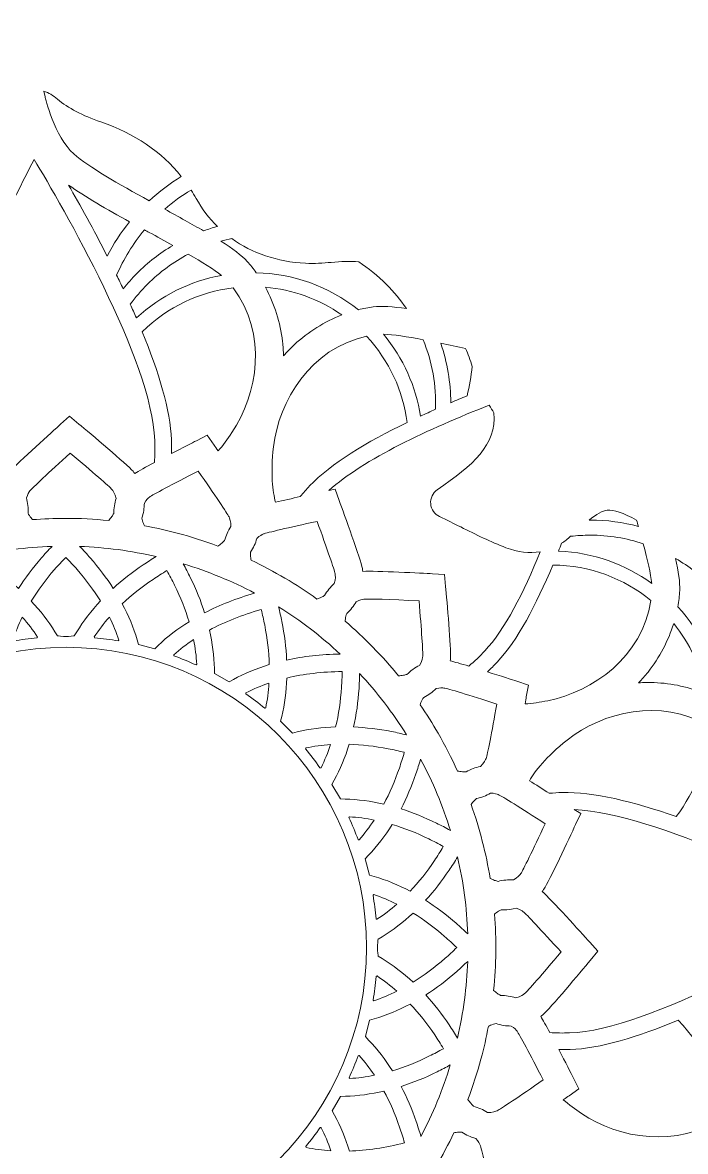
# Model space of a CAD drawing. Header units: millimetres. Extents: x -1844 to 2932, y -490 to 399.
# Drawn here: x -624.4 to -518.6, y -205.6 to -25.3 of the extents above; entities that cross this region are included whole.
import ezdxf

# ---------------------------------------------------------------- set-up
doc = ezdxf.new("R2010")
doc.units = ezdxf.units.MM
doc.header["$MEASUREMENT"] = 0
doc.layers.add('Layer 3', color=7, linetype='Continuous')

# ---------------------------------------------------------------- blocks, each defined once
blk = doc.blocks.new('block 2')
at = {"layer": 'Layer 3', "lineweight": 0}
for points, knots in [([(-427.53, 398.64), (-673.02, 398.64), (-872.03, 199.63), (-872.03, -45.86), (-872.03, -291.35), (-673.02, -490.36), (-427.53, -490.36), (-182.04, -490.36), (16.97, -291.35), (16.97, -45.86), (16.97, 199.63), (-182.04, 398.64), (-427.53, 398.64)], [0, 0, 0, 0, 1, 1, 1, 2, 2, 2, 3, 3, 3, 4, 4, 4, 4]), ([(-618.83, -37.54), (-617.12, -38.98), (-614.86, -40.18), (-611.92, -41.19), (-606.52, -43.04), (-602.21, -45.96), (-599.06, -49.89), (-600.87, -50.99), (-602.59, -52.29), (-604.19, -53.78), (-609.06, -51.11), (-613.77, -48.43), (-616.22, -46.28), (-619.32, -43.57), (-620.77, -37.25), (-620.79, -37.19), (-620.79, -37.19), (-620.99, -36.28), (-620.99, -36.28), (-620.25, -36.53), (-619.55, -36.93), (-618.83, -37.54)], [0, 0, 0, 0, 1, 1, 1, 2, 2, 2, 3, 3, 3, 4, 4, 4, 5, 5, 5, 6, 6, 6, 7, 7, 7, 7]), ([(-603.3, -92.05), (-603.26, -93.25), (-603.28, -94.43), (-603.35, -95.58), (-604.7, -96.3), (-605.88, -96.96), (-606.49, -97.34), (-606.58, -97.22), (-606.68, -97.1), (-606.77, -96.99), (-607.75, -95.87), (-613.64, -90.92), (-615.42, -89.44), (-615.42, -89.44), (-616.89, -88.2), (-616.89, -88.2), (-616.89, -88.2), (-618.32, -89.49), (-618.32, -89.49), (-619.48, -90.53), (-625.06, -95.55), (-626.47, -97.09), (-626.59, -96.99), (-626.71, -96.91), (-626.83, -96.82), (-628.06, -95.99), (-635.03, -92.74), (-637.14, -91.76), (-637.14, -91.76), (-638.88, -90.95), (-638.88, -90.95), (-638.88, -90.95), (-638.97, -91.09), (-638.97, -91.09), (-638.09, -77.87), (-626.24, -54.25), (-622.55, -47.18), (-618.21, -54.38), (-603.69, -79.4), (-603.3, -92.05)], [0, 0, 0, 0, 1, 1, 1, 2, 2, 2, 3, 3, 3, 4, 4, 4, 5, 5, 5, 6, 6, 6, 7, 7, 7, 8, 8, 8, 9, 9, 9, 10, 10, 10, 11, 11, 11, 12, 12, 12, 13, 13, 13, 13]), ([(-610.9, -62.63), (-613.06, -58.37), (-615.23, -54.44), (-617.05, -51.27), (-614.44, -53.13), (-610.94, -55.13), (-607.31, -57.13), (-608.71, -58.86), (-609.91, -60.71), (-610.9, -62.63)], [0, 0, 0, 0, 1, 1, 1, 2, 2, 2, 3, 3, 3, 3]), ([(-593.29, -57.89), (-594.03, -58.09), (-594.77, -58.32), (-595.49, -58.59), (-597.37, -57.5), (-599.48, -56.35), (-601.7, -55.13), (-600.38, -53.97), (-598.97, -52.95), (-597.5, -52.06), (-597.22, -52.5), (-596.95, -52.94), (-596.69, -53.4), (-595.75, -55.09), (-594.6, -56.59), (-593.29, -57.89)], [0, 0, 0, 0, 1, 1, 1, 2, 2, 2, 3, 3, 3, 4, 4, 4, 5, 5, 5, 5]), ([(-604.94, -58.43), (-604.69, -58.57), (-604.45, -58.7), (-604.2, -58.83), (-602.95, -59.51), (-601.67, -60.22), (-600.41, -60.91), (-602.47, -62.14), (-604.41, -63.63), (-606.17, -65.4), (-606.95, -66.18), (-607.67, -67), (-608.34, -67.84), (-608.69, -67.11), (-609.03, -66.39), (-609.38, -65.67), (-608.28, -63.1), (-606.8, -60.66), (-604.94, -58.43)], [0, 0, 0, 0, 1, 1, 1, 2, 2, 2, 3, 3, 3, 4, 4, 4, 5, 5, 5, 6, 6, 6, 6]), ([(-588.53, -63.49), (-589.41, -62.51), (-590.88, -61.42), (-592.74, -60.24), (-592.17, -60.08), (-591.59, -59.94), (-591, -59.82), (-587.76, -62.15), (-583.77, -63.52), (-579.23, -63.77), (-577.81, -63.85), (-576.44, -63.73), (-575.12, -63.62), (-573.55, -63.49), (-572.13, -63.37), (-570.74, -63.56), (-569.18, -64.57), (-567.7, -65.75), (-566.33, -67.11), (-565.11, -68.33), (-564.05, -69.64), (-563.11, -71.01), (-565.29, -70.69), (-567.12, -70.56), (-568.42, -70.73), (-569.21, -70.83), (-570, -70.98), (-570.79, -71.18), (-575.56, -67.39), (-581.3, -65.42), (-587.09, -65.28), (-587.54, -64.65), (-588.02, -64.05), (-588.53, -63.49)], [0, 0, 0, 0, 1, 1, 1, 2, 2, 2, 3, 3, 3, 4, 4, 4, 5, 5, 5, 6, 6, 6, 7, 7, 7, 8, 8, 8, 9, 9, 9, 10, 10, 10, 11, 11, 11, 11]), ([(-604.46, -67.11), (-602.49, -65.14), (-600.29, -63.54), (-597.94, -62.31), (-595.75, -63.57), (-593.83, -64.76), (-592.65, -65.71), (-597.58, -66.61), (-602.31, -68.87), (-606.23, -72.5), (-606.55, -71.78), (-606.87, -71.05), (-607.2, -70.32), (-606.38, -69.2), (-605.47, -68.12), (-604.46, -67.11)], [0, 0, 0, 0, 1, 1, 1, 2, 2, 2, 3, 3, 3, 4, 4, 4, 5, 5, 5, 5]), ([(-590.98, -90.82), (-591.68, -91.88), (-592.42, -92.86), (-593.17, -93.75), (-593.46, -93.34), (-593.69, -93.01), (-593.83, -92.81), (-593.83, -92.81), (-594.94, -91.24), (-594.94, -91.24), (-594.94, -91.24), (-596.66, -92.11), (-596.66, -92.11), (-597.26, -92.42), (-598.86, -93.23), (-600.63, -94.15), (-600.61, -93.43), (-600.61, -92.7), (-600.63, -91.97), (-600.78, -87.25), (-602.69, -81.07), (-605.3, -74.71), (-601.22, -70.69), (-596.1, -68.35), (-590.8, -67.7), (-585.23, -75.06), (-586.87, -84.69), (-590.98, -90.82)], [0, 0, 0, 0, 1, 1, 1, 2, 2, 2, 3, 3, 3, 4, 4, 4, 5, 5, 5, 6, 6, 6, 7, 7, 7, 8, 8, 8, 9, 9, 9, 9]), ([(-573.42, -72.02), (-576.18, -73.09), (-578.81, -74.72), (-581.02, -76.77), (-581.62, -77.33), (-582.2, -77.93), (-582.75, -78.56), (-582.76, -77.79), (-582.81, -77.03), (-582.9, -76.27), (-583.24, -73.23), (-584.2, -70.24), (-585.64, -67.6), (-581.33, -67.97), (-577.1, -69.44), (-573.42, -72.02)], [0, 0, 0, 0, 1, 1, 1, 2, 2, 2, 3, 3, 3, 4, 4, 4, 5, 5, 5, 5]), ([(-584.34, -93.08), (-583.48, -85.77), (-578.48, -77.41), (-569.5, -75.42), (-565.82, -79.35), (-563.66, -84.19), (-563, -89.19), (-569.42, -92.3), (-575.22, -95.78), (-578.57, -99.34), (-579.09, -99.9), (-579.58, -100.47), (-580.06, -101.04), (-581.34, -101.32), (-582.77, -101.64), (-584.03, -101.94), (-584.45, -100.28), (-584.85, -97.37), (-584.34, -93.08)], [0, 0, 0, 0, 1, 1, 1, 2, 2, 2, 3, 3, 3, 4, 4, 4, 5, 5, 5, 6, 6, 6, 6]), ([(-558.47, -87.09), (-559.28, -87.45), (-560.08, -87.81), (-560.87, -88.18), (-561.62, -83.49), (-563.59, -78.95), (-566.79, -75.1), (-565.26, -75.14), (-562.99, -75.49), (-560.45, -75.97), (-559.01, -79.52), (-558.35, -83.32), (-558.47, -87.09)], [0, 0, 0, 0, 1, 1, 1, 2, 2, 2, 3, 3, 3, 4, 4, 4, 4]), ([(-553.68, -77.36), (-553.27, -78.28), (-552.92, -79.24), (-552.63, -80.24), (-552.77, -81.83), (-553.05, -83.41), (-553.45, -84.96), (-554.31, -85.31), (-555.18, -85.67), (-556.04, -86.04), (-556.06, -82.82), (-556.59, -79.6), (-557.65, -76.52), (-556.33, -76.79), (-554.99, -77.08), (-553.68, -77.36)], [0, 0, 0, 0, 1, 1, 1, 2, 2, 2, 3, 3, 3, 4, 4, 4, 5, 5, 5, 5]), ([(-550.59, -125.66), (-551.41, -126.54), (-552.27, -127.35), (-553.14, -128.12), (-554.41, -127.74), (-555.51, -127.43), (-556.13, -127.29), (-556.11, -127.14), (-556.09, -126.99), (-556.08, -126.84), (-555.98, -125.36), (-556.65, -117.7), (-556.86, -115.38), (-556.86, -115.38), (-557.03, -113.46), (-557.03, -113.46), (-557.03, -113.46), (-558.95, -113.36), (-558.95, -113.36), (-560.5, -113.28), (-567.99, -112.88), (-570.08, -112.98), (-570.1, -112.82), (-570.12, -112.67), (-570.15, -112.53), (-570.43, -111.08), (-573.06, -103.84), (-573.86, -101.66), (-573.86, -101.66), (-574.52, -99.85), (-574.52, -99.85), (-574.52, -99.85), (-575.49, -100.06), (-575.49, -100.06), (-570, -95.07), (-559.44, -90.18), (-549.9, -86.44), (-549.64, -86.85), (-549.39, -87.25), (-549.16, -87.64), (-548.72, -92.9), (-552.47, -95.94), (-558.19, -99.93), (-558.92, -100.44), (-559.32, -101.3), (-559.25, -102.19), (-559.17, -103.08), (-558.63, -103.86), (-557.83, -104.24), (-556.66, -104.8), (-555.54, -105.35), (-554.46, -105.89), (-552, -107.11), (-549.68, -108.27), (-547.23, -109.21), (-545.33, -109.94), (-543.49, -110.14), (-541.76, -109.84), (-544.4, -116.36), (-547.41, -122.27), (-550.59, -125.66)], [0, 0, 0, 0, 1, 1, 1, 2, 2, 2, 3, 3, 3, 4, 4, 4, 5, 5, 5, 6, 6, 6, 7, 7, 7, 8, 8, 8, 9, 9, 9, 10, 10, 10, 11, 11, 11, 12, 12, 12, 13, 13, 13, 14, 14, 14, 15, 15, 15, 16, 16, 16, 17, 17, 17, 18, 18, 18, 19, 19, 19, 20, 20, 20, 20]), ([(-623.77, -101.25), (-623.61, -100.65), (-623.34, -100.27), (-623.22, -100.12), (-622.84, -99.65), (-620.23, -97.2), (-616.79, -94.09), (-613.28, -97.05), (-610.52, -99.45), (-610.13, -99.9), (-610.01, -100.04), (-609.62, -100.54), (-609.46, -101.33), (-609.71, -102.11), (-609.85, -102.92), (-609.85, -103.74), (-609.94, -103.91), (-610.04, -104.07), (-610.15, -104.23), (-610.31, -104.46), (-610.48, -104.67), (-610.65, -104.86), (-612.95, -104.63), (-615.27, -104.51), (-617.57, -104.51), (-619.34, -104.51), (-621.09, -104.58), (-622.84, -104.72), (-622.91, -104.63), (-622.98, -104.54), (-623.05, -104.45), (-623.05, -104.45), (-623.05, -104.45), (-623.05, -104.45), (-623.24, -104.2), (-623.4, -103.94), (-623.53, -103.67), (-623.48, -102.85), (-623.57, -102.04), (-623.77, -101.25)], [0, 0, 0, 0, 1, 1, 1, 2, 2, 2, 3, 3, 3, 4, 4, 4, 5, 5, 5, 6, 6, 6, 7, 7, 7, 8, 8, 8, 9, 9, 9, 10, 10, 10, 11, 11, 11, 12, 12, 12, 13, 13, 13, 13]), ([(-591.15, -105.84), (-591.61, -106.53), (-591.94, -107.28), (-592.16, -108.07), (-592.29, -108.21), (-592.43, -108.34), (-592.58, -108.47), (-592.8, -108.65), (-593.01, -108.81), (-593.23, -108.95), (-595.36, -108.15), (-597.53, -107.45), (-599.7, -106.87), (-601.39, -106.42), (-603.15, -106.02), (-604.94, -105.69), (-604.99, -105.57), (-605.04, -105.46), (-605.09, -105.34), (-605.21, -105.04), (-605.3, -104.76), (-605.35, -104.46), (-605.1, -103.68), (-604.97, -102.88), (-604.96, -102.06), (-604.65, -101.52), (-604.29, -101.22), (-604.13, -101.11), (-603.65, -100.76), (-600.49, -99.07), (-596.36, -96.95), (-593.74, -100.72), (-591.7, -103.75), (-591.44, -104.29), (-591.35, -104.46), (-591.11, -105.04), (-591.15, -105.84)], [0, 0, 0, 0, 1, 1, 1, 2, 2, 2, 3, 3, 3, 4, 4, 4, 5, 5, 5, 6, 6, 6, 7, 7, 7, 8, 8, 8, 9, 9, 9, 10, 10, 10, 11, 11, 11, 12, 12, 12, 12]), ([(-533.95, -104.78), (-532.76, -103.83), (-531.83, -103.29), (-531.05, -103.2), (-530.01, -103.08), (-528.58, -103.63), (-526.37, -104.8), (-526.28, -105.13), (-526.18, -105.47), (-526.08, -105.8), (-528.54, -105.14), (-531.12, -104.78), (-533.78, -104.78), (-533.84, -104.78), (-533.9, -104.78), (-533.95, -104.78)], [0, 0, 0, 0, 1, 1, 1, 2, 2, 2, 3, 3, 3, 4, 4, 4, 5, 5, 5, 5]), ([(-587.92, -111.2), (-587.94, -111.08), (-587.96, -110.96), (-587.98, -110.84), (-588.01, -110.53), (-588.02, -110.23), (-588, -109.93), (-587.55, -109.25), (-587.22, -108.5), (-587, -107.72), (-586.56, -107.28), (-586.13, -107.08), (-585.96, -107.01), (-585.39, -106.79), (-581.91, -105.98), (-577.37, -105), (-575.81, -109.32), (-574.62, -112.79), (-574.51, -113.37), (-574.48, -113.55), (-574.39, -114.18), (-574.64, -114.94), (-575.26, -115.49), (-575.78, -116.13), (-576.19, -116.84), (-576.35, -116.94), (-576.52, -117.03), (-576.7, -117.11), (-576.94, -117.22), (-577.18, -117.32), (-577.41, -117.4), (-580.71, -115.03), (-584.24, -112.95), (-587.92, -111.2)], [0, 0, 0, 0, 1, 1, 1, 2, 2, 2, 3, 3, 3, 4, 4, 4, 5, 5, 5, 6, 6, 6, 7, 7, 7, 8, 8, 8, 9, 9, 9, 10, 10, 10, 11, 11, 11, 11]), ([(-523.96, -114.9), (-528.18, -111.85), (-533.3, -109.97), (-538.84, -109.75), (-538.68, -109.34), (-538.52, -108.91), (-538.35, -108.49), (-537.86, -108.17), (-537.38, -107.8), (-536.91, -107.38), (-535.88, -107.26), (-534.84, -107.2), (-533.78, -107.2), (-530.82, -107.2), (-527.98, -107.69), (-525.31, -108.57), (-524.63, -111.12), (-524.1, -113.4), (-523.96, -114.9)], [0, 0, 0, 0, 1, 1, 1, 2, 2, 2, 3, 3, 3, 4, 4, 4, 5, 5, 5, 6, 6, 6, 6]), ([(-629.95, -111.89), (-630.59, -111.46), (-631.26, -111.04), (-631.95, -110.62), (-627.93, -109.68), (-623.82, -109.13), (-619.69, -108.99), (-620.29, -109.61), (-620.86, -110.22), (-621.39, -110.84), (-622.77, -112.43), (-623.99, -114.06), (-625.05, -115.71), (-626.52, -114.36), (-628.16, -113.09), (-629.95, -111.89)], [0, 0, 0, 0, 1, 1, 1, 2, 2, 2, 3, 3, 3, 4, 4, 4, 5, 5, 5, 5]), ([(-609.93, -115.7), (-610.99, -114.05), (-612.21, -112.42), (-613.6, -110.83), (-614.13, -110.22), (-614.7, -109.61), (-615.29, -109), (-611.19, -109.14), (-607.09, -109.69), (-603.06, -110.62), (-603.78, -111.05), (-604.48, -111.49), (-605.14, -111.94), (-606.89, -113.12), (-608.49, -114.38), (-609.93, -115.7)], [0, 0, 0, 0, 1, 1, 1, 2, 2, 2, 3, 3, 3, 4, 4, 4, 5, 5, 5, 5]), ([(-623.01, -117.72), (-621.96, -116.01), (-620.71, -114.32), (-619.28, -112.67), (-618.72, -112.03), (-618.12, -111.38), (-617.49, -110.74), (-616.86, -111.38), (-616.27, -112.03), (-615.71, -112.67), (-614.27, -114.32), (-613.03, -116), (-611.97, -117.71), (-613.43, -119.27), (-614.69, -120.92), (-615.74, -122.64), (-615.74, -122.64), (-616.14, -123.29), (-616.14, -123.29), (-616.14, -123.29), (-617, -123.39), (-617.45, -123.39), (-617.93, -123.39), (-618.83, -123.29), (-618.83, -123.29), (-618.83, -123.29), (-619.23, -122.64), (-619.23, -122.64), (-620.29, -120.92), (-621.55, -119.28), (-623.01, -117.72)], [0, 0, 0, 0, 1, 1, 1, 2, 2, 2, 3, 3, 3, 4, 4, 4, 5, 5, 5, 6, 6, 6, 7, 7, 7, 8, 8, 8, 9, 9, 9, 10, 10, 10, 10]), ([(-597.62, -113.95), (-597.97, -113.23), (-598.35, -112.5), (-598.76, -111.77), (-594.77, -112.98), (-590.96, -114.55), (-587.35, -116.46), (-590.25, -117.3), (-592.92, -118.35), (-595.33, -119.6), (-595.93, -117.73), (-596.69, -115.85), (-597.62, -113.95)], [0, 0, 0, 0, 1, 1, 1, 2, 2, 2, 3, 3, 3, 4, 4, 4, 4]), ([(-506.82, -134.17), (-506.82, -135.76), (-506.96, -137.32), (-507.22, -138.83), (-508.39, -137.31), (-509.46, -136.11), (-510.4, -135.38), (-511.17, -134.79), (-511.99, -134.25), (-512.86, -133.76), (-513.55, -127.96), (-516.06, -122.72), (-519.8, -118.63), (-519.64, -117.76), (-519.54, -116.9), (-519.5, -116.04), (-519.43, -114.75), (-519.69, -113), (-520.15, -110.91), (-519.09, -111.54), (-518.08, -112.23), (-517.12, -112.99), (-516.81, -113.75), (-516.15, -114.31), (-515.37, -114.49), (-510.11, -119.42), (-506.82, -126.42), (-506.82, -134.17)], [0, 0, 0, 0, 1, 1, 1, 2, 2, 2, 3, 3, 3, 4, 4, 4, 5, 5, 5, 6, 6, 6, 7, 7, 7, 8, 8, 8, 9, 9, 9, 9]), ([(-603.57, -114.26), (-602.87, -113.78), (-602.13, -113.31), (-601.35, -112.85), (-600.91, -113.64), (-600.5, -114.42), (-600.13, -115.18), (-599.17, -117.15), (-598.4, -119.1), (-597.82, -121.02), (-599.63, -122.15), (-601.28, -123.41), (-602.74, -124.8), (-602.74, -124.8), (-603.29, -125.33), (-603.29, -125.33), (-603.29, -125.33), (-605.89, -124.64), (-605.89, -124.64), (-605.89, -124.64), (-606.11, -123.9), (-606.11, -123.9), (-606.68, -121.97), (-607.48, -120.05), (-608.48, -118.17), (-607.03, -116.79), (-605.39, -115.48), (-603.57, -114.26)], [0, 0, 0, 0, 1, 1, 1, 2, 2, 2, 3, 3, 3, 4, 4, 4, 5, 5, 5, 6, 6, 6, 7, 7, 7, 8, 8, 8, 9, 9, 9, 9]), ([(-539.75, -111.98), (-533.82, -112.02), (-528.38, -114.13), (-524.11, -117.62), (-525.46, -126.65), (-533.36, -132.22), (-540.55, -133.64), (-541.8, -133.89), (-543.01, -134.06), (-544.18, -134.16), (-544.09, -133.67), (-544.02, -133.28), (-543.98, -133.04), (-543.98, -133.04), (-543.65, -131.14), (-543.65, -131.14), (-543.65, -131.14), (-545.48, -130.54), (-545.48, -130.54), (-546.17, -130.32), (-548.11, -129.69), (-550.18, -129.03), (-549.66, -128.53), (-549.15, -128.02), (-548.65, -127.49), (-545.41, -124.05), (-542.39, -118.32), (-539.75, -111.98)], [0, 0, 0, 0, 1, 1, 1, 2, 2, 2, 3, 3, 3, 4, 4, 4, 5, 5, 5, 6, 6, 6, 7, 7, 7, 8, 8, 8, 9, 9, 9, 9]), ([(-573.7, -126.19), (-576.73, -126.25), (-579.58, -126.57), (-582.24, -127.15), (-582.33, -125.16), (-582.59, -123.1), (-583.01, -120.98), (-583.16, -120.22), (-583.33, -119.44), (-583.53, -118.65), (-580.01, -120.84), (-576.72, -123.36), (-573.7, -126.19)], [0, 0, 0, 0, 1, 1, 1, 2, 2, 2, 3, 3, 3, 4, 4, 4, 4]), ([(-572.91, -120.93), (-572.9, -120.82), (-572.88, -120.71), (-572.87, -120.6), (-572.82, -120.28), (-572.75, -119.99), (-572.65, -119.71), (-572.05, -119.16), (-571.53, -118.53), (-571.12, -117.83), (-570.58, -117.52), (-570.11, -117.44), (-569.92, -117.42), (-569.33, -117.35), (-565.68, -117.47), (-561.11, -117.7), (-560.72, -122.34), (-560.47, -125.92), (-560.52, -126.52), (-560.53, -126.71), (-560.61, -127.33), (-561.05, -128), (-561.78, -128.38), (-562.45, -128.86), (-563.03, -129.43), (-563.22, -129.49), (-563.4, -129.53), (-563.59, -129.57), (-563.87, -129.62), (-564.14, -129.65), (-564.39, -129.66), (-566.97, -126.5), (-569.83, -123.57), (-572.91, -120.93)], [0, 0, 0, 0, 1, 1, 1, 2, 2, 2, 3, 3, 3, 4, 4, 4, 5, 5, 5, 6, 6, 6, 7, 7, 7, 8, 8, 8, 9, 9, 9, 10, 10, 10, 11, 11, 11, 11]), ([(-624.44, -120.3), (-623.54, -121.32), (-622.73, -122.38), (-622.02, -123.47), (-622.04, -123.51), (-622.06, -123.56), (-622.08, -123.61), (-623.35, -123.72), (-624.62, -123.89), (-625.87, -124.1), (-625.9, -124.07), (-625.93, -124.03), (-625.96, -123.99), (-625.55, -122.75), (-625.04, -121.52), (-624.44, -120.3)], [0, 0, 0, 0, 1, 1, 1, 2, 2, 2, 3, 3, 3, 4, 4, 4, 5, 5, 5, 5]), ([(-610.54, -120.29), (-609.93, -121.51), (-609.42, -122.74), (-609.01, -123.98), (-609.05, -124.02), (-609.08, -124.06), (-609.11, -124.09), (-610.35, -123.88), (-611.62, -123.72), (-612.89, -123.6), (-612.92, -123.55), (-612.93, -123.51), (-612.95, -123.46), (-612.24, -122.37), (-611.44, -121.32), (-610.54, -120.29)], [0, 0, 0, 0, 1, 1, 1, 2, 2, 2, 3, 3, 3, 4, 4, 4, 5, 5, 5, 5]), ([(-590.74, -130.26), (-590.74, -130.26), (-591.41, -130.63), (-591.41, -130.63), (-591.41, -130.63), (-593.74, -129.28), (-593.74, -129.28), (-593.74, -129.28), (-593.76, -128.51), (-593.76, -128.51), (-593.82, -126.5), (-594.09, -124.45), (-594.57, -122.36), (-592.12, -121.04), (-589.36, -119.94), (-586.31, -119.07), (-586.09, -119.91), (-585.91, -120.73), (-585.75, -121.53), (-585.32, -123.72), (-585.07, -125.84), (-585.01, -127.88), (-587.05, -128.5), (-588.97, -129.29), (-590.74, -130.26)], [0, 0, 0, 0, 1, 1, 1, 2, 2, 2, 3, 3, 3, 4, 4, 4, 5, 5, 5, 6, 6, 6, 7, 7, 7, 8, 8, 8, 8]), ([(-520.46, -121.31), (-517.87, -124.51), (-516.07, -128.35), (-515.31, -132.56), (-517.9, -131.49), (-520.74, -130.86), (-523.58, -130.75), (-524.4, -130.72), (-525.23, -130.73), (-526.06, -130.79), (-525.53, -130.24), (-525.02, -129.66), (-524.55, -129.07), (-522.72, -126.75), (-521.32, -124.07), (-520.46, -121.31)], [0, 0, 0, 0, 1, 1, 1, 2, 2, 2, 3, 3, 3, 4, 4, 4, 5, 5, 5, 5]), ([(-597.1, -123.88), (-596.83, -125.22), (-596.66, -126.54), (-596.59, -127.84), (-596.63, -127.87), (-596.67, -127.9), (-596.71, -127.93), (-597.86, -127.4), (-599.04, -126.91), (-600.24, -126.46), (-600.25, -126.42), (-600.25, -126.37), (-600.26, -126.32), (-599.29, -125.45), (-598.24, -124.64), (-597.1, -123.88)], [0, 0, 0, 0, 1, 1, 1, 2, 2, 2, 3, 3, 3, 4, 4, 4, 5, 5, 5, 5]), ([(-665.41, -173.09), (-665.41, -146.59), (-643.94, -125.11), (-617.45, -125.11), (-590.97, -125.11), (-569.5, -146.59), (-569.5, -173.09), (-569.5, -199.58), (-590.97, -221.06), (-617.45, -221.06), (-643.94, -221.06), (-665.41, -199.58), (-665.41, -173.09)], [0, 0, 0, 0, 1, 1, 1, 2, 2, 2, 3, 3, 3, 4, 4, 4, 4]), ([(-580.56, -138.64), (-580.56, -138.64), (-581.3, -138.82), (-581.3, -138.82), (-581.3, -138.82), (-583.21, -136.92), (-583.21, -136.92), (-583.21, -136.92), (-583.03, -136.17), (-583.03, -136.17), (-582.56, -134.21), (-582.29, -132.16), (-582.22, -130.02), (-579.5, -129.37), (-576.56, -129.02), (-573.38, -128.98), (-573.39, -129.84), (-573.43, -130.68), (-573.48, -131.49), (-573.63, -133.72), (-573.95, -135.83), (-574.42, -137.82), (-576.55, -137.89), (-578.6, -138.16), (-580.56, -138.64)], [0, 0, 0, 0, 1, 1, 1, 2, 2, 2, 3, 3, 3, 4, 4, 4, 5, 5, 5, 6, 6, 6, 7, 7, 7, 8, 8, 8, 8]), ([(-570.69, -131.68), (-570.64, -130.91), (-570.61, -130.11), (-570.59, -129.3), (-567.81, -132.29), (-565.3, -135.57), (-563.09, -139.11), (-563.9, -138.91), (-564.7, -138.73), (-565.48, -138.57), (-567.56, -138.17), (-569.58, -137.93), (-571.55, -137.84), (-571.12, -135.88), (-570.83, -133.83), (-570.69, -131.68)], [0, 0, 0, 0, 1, 1, 1, 2, 2, 2, 3, 3, 3, 4, 4, 4, 5, 5, 5, 5]), ([(-585.06, -130.83), (-585.14, -132.19), (-585.32, -133.51), (-585.58, -134.79), (-585.64, -134.8), (-585.69, -134.83), (-585.74, -134.85), (-586.72, -134.04), (-587.72, -133.27), (-588.76, -132.53), (-588.75, -132.48), (-588.74, -132.42), (-588.74, -132.37), (-587.58, -131.78), (-586.35, -131.27), (-585.06, -130.83)], [0, 0, 0, 0, 1, 1, 1, 2, 2, 2, 3, 3, 3, 4, 4, 4, 5, 5, 5, 5]), ([(-553.58, -145.01), (-553.78, -145.02), (-553.97, -145.01), (-554.16, -144.99), (-554.44, -144.97), (-554.71, -144.93), (-554.96, -144.88), (-555.9, -142.81), (-556.95, -140.77), (-558.07, -138.83), (-558.94, -137.31), (-559.91, -135.78), (-560.94, -134.28), (-560.89, -134.16), (-560.85, -134.05), (-560.8, -133.93), (-560.67, -133.64), (-560.53, -133.37), (-560.36, -133.13), (-559.63, -132.75), (-558.97, -132.28), (-558.39, -131.71), (-557.79, -131.54), (-557.32, -131.59), (-557.13, -131.62), (-556.53, -131.71), (-553.11, -132.75), (-548.69, -134.17), (-549.5, -138.7), (-550.2, -142.29), (-550.4, -142.85), (-550.46, -143.02), (-550.7, -143.61), (-551.3, -144.14), (-552.1, -144.31), (-552.87, -144.6), (-553.58, -145.01)], [0, 0, 0, 0, 1, 1, 1, 2, 2, 2, 3, 3, 3, 4, 4, 4, 5, 5, 5, 6, 6, 6, 7, 7, 7, 8, 8, 8, 9, 9, 9, 10, 10, 10, 11, 11, 11, 12, 12, 12, 12]), ([(-520.06, -152.14), (-526.81, -149.8), (-533.37, -148.16), (-538.25, -148.31), (-538.95, -148.33), (-539.64, -148.37), (-540.32, -148.43), (-541.36, -147.77), (-542.48, -147.05), (-543.5, -146.42), (-542.62, -144.95), (-540.85, -142.61), (-537.46, -139.93), (-531.78, -135.46), (-522.6, -133.09), (-514.93, -137.66), (-515.08, -143.1), (-516.97, -148.1), (-520.06, -152.14)], [0, 0, 0, 0, 1, 1, 1, 2, 2, 2, 3, 3, 3, 4, 4, 4, 5, 5, 5, 6, 6, 6, 6]), ([(-574.64, -146.34), (-573.68, -144.57), (-572.89, -142.65), (-572.27, -140.61), (-570.26, -140.67), (-568.17, -140.9), (-566.02, -141.32), (-565.19, -141.48), (-564.33, -141.67), (-563.47, -141.89), (-563.71, -142.76), (-563.97, -143.6), (-564.25, -144.41), (-564.96, -146.48), (-565.79, -148.4), (-566.74, -150.17), (-568.82, -149.68), (-570.88, -149.42), (-572.89, -149.36), (-572.89, -149.36), (-573.66, -149.34), (-573.66, -149.34), (-573.66, -149.34), (-575.01, -147.02), (-575.01, -147.02), (-575.01, -147.02), (-574.64, -146.34), (-574.64, -146.34)], [0, 0, 0, 0, 1, 1, 1, 2, 2, 2, 3, 3, 3, 4, 4, 4, 5, 5, 5, 6, 6, 6, 7, 7, 7, 8, 8, 8, 9, 9, 9, 9]), ([(-575.23, -140.66), (-575.66, -141.95), (-576.16, -143.18), (-576.75, -144.34), (-576.8, -144.35), (-576.86, -144.36), (-576.92, -144.36), (-577.65, -143.33), (-578.42, -142.33), (-579.23, -141.35), (-579.21, -141.3), (-579.19, -141.24), (-579.17, -141.19), (-577.9, -140.92), (-576.59, -140.75), (-575.23, -140.66)], [0, 0, 0, 0, 1, 1, 1, 2, 2, 2, 3, 3, 3, 4, 4, 4, 5, 5, 5, 5]), ([(-561.6, -145.32), (-561.34, -144.56), (-561.1, -143.77), (-560.86, -142.96), (-558.9, -146.64), (-557.31, -150.45), (-556.11, -154.36), (-556.85, -153.95), (-557.59, -153.56), (-558.32, -153.21), (-560.22, -152.28), (-562.11, -151.52), (-563.98, -150.92), (-563.08, -149.18), (-562.29, -147.31), (-561.6, -145.32)], [0, 0, 0, 0, 1, 1, 1, 2, 2, 2, 3, 3, 3, 4, 4, 4, 5, 5, 5, 5]), ([(-544.85, -161.24), (-544.85, -161.24), (-544.85, -161.24), (-544.85, -161.24), (-544.95, -161.39), (-545.34, -161.9), (-546.05, -162.26), (-546.87, -162.21), (-547.69, -162.3), (-548.49, -162.5), (-548.67, -162.46), (-548.86, -162.4), (-549.04, -162.34), (-549.29, -162.25), (-549.53, -162.14), (-549.75, -162.04), (-550.4, -158.03), (-551.43, -154.06), (-552.8, -150.22), (-552.73, -150.12), (-552.66, -150.03), (-552.58, -149.93), (-552.39, -149.68), (-552.18, -149.46), (-551.95, -149.27), (-551.15, -149.1), (-550.39, -148.81), (-549.68, -148.41), (-549.06, -148.41), (-548.62, -148.57), (-548.45, -148.65), (-547.9, -148.89), (-544.8, -150.82), (-540.96, -153.3), (-542.91, -157.46), (-544.52, -160.75), (-544.85, -161.24)], [0, 0, 0, 0, 1, 1, 1, 2, 2, 2, 3, 3, 3, 4, 4, 4, 5, 5, 5, 6, 6, 6, 7, 7, 7, 8, 8, 8, 9, 9, 9, 10, 10, 10, 11, 11, 11, 12, 12, 12, 12]), ([(-537.07, -186.71), (-538.14, -186.74), (-539.19, -186.73), (-540.23, -186.67), (-540.83, -185.56), (-541.36, -184.6), (-541.69, -184.08), (-541.57, -183.99), (-541.45, -183.89), (-541.34, -183.8), (-540.22, -182.83), (-535.27, -176.93), (-533.79, -175.15), (-533.79, -175.15), (-532.55, -173.67), (-532.55, -173.67), (-532.55, -173.67), (-533.84, -172.24), (-533.84, -172.24), (-535.3, -170.62), (-539.96, -165.45), (-541.44, -164.1), (-541.34, -163.98), (-541.25, -163.85), (-541.17, -163.73), (-540.34, -162.5), (-537.09, -155.53), (-536.11, -153.42), (-536.11, -153.42), (-535.3, -151.68), (-535.3, -151.68), (-535.3, -151.68), (-536.34, -151), (-536.34, -151), (-523.17, -151.76), (-499.33, -163.73), (-492.22, -167.44), (-499.42, -171.78), (-524.43, -186.32), (-537.07, -186.71)], [0, 0, 0, 0, 1, 1, 1, 2, 2, 2, 3, 3, 3, 4, 4, 4, 5, 5, 5, 6, 6, 6, 7, 7, 7, 8, 8, 8, 9, 9, 9, 10, 10, 10, 11, 11, 11, 12, 12, 12, 13, 13, 13, 13]), ([(-572.21, -152.19), (-570.91, -152.26), (-569.59, -152.43), (-568.26, -152.7), (-569.01, -153.84), (-569.82, -154.89), (-570.69, -155.86), (-570.74, -155.86), (-570.79, -155.85), (-570.83, -155.84), (-571.28, -154.64), (-571.77, -153.47), (-572.3, -152.31), (-572.28, -152.27), (-572.24, -152.23), (-572.21, -152.19)], [0, 0, 0, 0, 1, 1, 1, 2, 2, 2, 3, 3, 3, 4, 4, 4, 5, 5, 5, 5]), ([(-569.17, -158.34), (-567.78, -156.88), (-566.52, -155.23), (-565.39, -153.42), (-563.47, -153.99), (-561.51, -154.76), (-559.54, -155.72), (-558.78, -156.09), (-558.01, -156.5), (-557.23, -156.94), (-557.69, -157.71), (-558.16, -158.46), (-558.63, -159.16), (-559.85, -160.98), (-561.16, -162.62), (-562.53, -164.08), (-564.42, -163.07), (-566.33, -162.28), (-568.26, -161.71), (-568.26, -161.71), (-569, -161.49), (-569, -161.49), (-569, -161.49), (-569.7, -158.9), (-569.7, -158.9), (-569.7, -158.9), (-569.17, -158.34), (-569.17, -158.34)], [0, 0, 0, 0, 1, 1, 1, 2, 2, 2, 3, 3, 3, 4, 4, 4, 5, 5, 5, 6, 6, 6, 7, 7, 7, 8, 8, 8, 9, 9, 9, 9]), ([(-555.19, -169.19), (-556.78, -167.8), (-558.41, -166.58), (-560.06, -165.53), (-558.74, -164.08), (-557.49, -162.48), (-556.31, -160.72), (-555.85, -160.05), (-555.4, -159.33), (-554.96, -158.6), (-554.02, -162.63), (-553.47, -166.75), (-553.33, -170.89), (-553.95, -170.3), (-554.57, -169.72), (-555.19, -169.19)], [0, 0, 0, 0, 1, 1, 1, 2, 2, 2, 3, 3, 3, 4, 4, 4, 5, 5, 5, 5]), ([(-568.45, -164.71), (-568.42, -164.68), (-568.38, -164.65), (-568.34, -164.62), (-567.1, -165.02), (-565.87, -165.53), (-564.65, -166.13), (-565.67, -167.04), (-566.73, -167.85), (-567.82, -168.56), (-567.86, -168.54), (-567.91, -168.52), (-567.95, -168.5), (-568.07, -167.22), (-568.24, -165.96), (-568.45, -164.71)], [0, 0, 0, 0, 1, 1, 1, 2, 2, 2, 3, 3, 3, 4, 4, 4, 5, 5, 5, 5]), ([(-566.99, -174.84), (-566.99, -174.84), (-567.64, -174.44), (-567.64, -174.44), (-567.64, -174.44), (-567.74, -173.58), (-567.74, -173.12), (-567.74, -172.64), (-567.65, -171.75), (-567.65, -171.75), (-567.65, -171.75), (-566.99, -171.35), (-566.99, -171.35), (-565.27, -170.29), (-563.63, -169.03), (-562.07, -167.57), (-560.36, -168.62), (-558.68, -169.86), (-557.02, -171.3), (-556.38, -171.86), (-555.74, -172.45), (-555.09, -173.08), (-555.71, -173.68), (-556.32, -174.26), (-556.93, -174.79), (-558.61, -176.26), (-560.33, -177.54), (-562.06, -178.61), (-563.63, -177.15), (-565.27, -175.89), (-566.99, -174.84)], [0, 0, 0, 0, 1, 1, 1, 2, 2, 2, 3, 3, 3, 4, 4, 4, 5, 5, 5, 6, 6, 6, 7, 7, 7, 8, 8, 8, 9, 9, 9, 10, 10, 10, 10]), ([(-549.06, -167.72), (-548.98, -167.65), (-548.89, -167.58), (-548.79, -167.51), (-548.54, -167.32), (-548.29, -167.17), (-548.02, -167.04), (-547.87, -167.05), (-547.73, -167.05), (-547.61, -167.05), (-547.61, -167.05), (-547.6, -167.05), (-547.6, -167.05), (-546.93, -167.05), (-546.26, -166.96), (-545.6, -166.79), (-545, -166.95), (-544.61, -167.23), (-544.47, -167.35), (-544, -167.73), (-541.55, -170.34), (-538.44, -173.78), (-541.44, -177.34), (-543.79, -180.05), (-544.25, -180.44), (-544.25, -180.44), (-544.25, -180.44), (-544.25, -180.44), (-544.39, -180.56), (-544.89, -180.95), (-545.67, -181.11), (-546.46, -180.86), (-547.27, -180.72), (-548.09, -180.72), (-548.26, -180.63), (-548.42, -180.53), (-548.58, -180.42), (-548.81, -180.25), (-549.02, -180.09), (-549.21, -179.92), (-548.79, -175.86), (-548.75, -171.76), (-549.06, -167.72)], [0, 0, 0, 0, 1, 1, 1, 2, 2, 2, 3, 3, 3, 4, 4, 4, 5, 5, 5, 6, 6, 6, 7, 7, 7, 8, 8, 8, 9, 9, 9, 10, 10, 10, 11, 11, 11, 12, 12, 12, 13, 13, 13, 14, 14, 14, 14]), ([(-555.09, -176.9), (-554.51, -176.39), (-553.93, -175.85), (-553.34, -175.28), (-553.49, -179.37), (-554.03, -183.47), (-554.97, -187.53), (-555.4, -186.81), (-555.85, -186.11), (-556.29, -185.44), (-557.47, -183.69), (-558.73, -182.09), (-560.05, -180.65), (-558.37, -179.57), (-556.71, -178.32), (-555.09, -176.9)], [0, 0, 0, 0, 1, 1, 1, 2, 2, 2, 3, 3, 3, 4, 4, 4, 5, 5, 5, 5]), ([(-567.95, -177.68), (-567.9, -177.66), (-567.86, -177.64), (-567.81, -177.62), (-566.72, -178.34), (-565.67, -179.14), (-564.64, -180.04), (-565.86, -180.65), (-567.09, -181.16), (-568.33, -181.57), (-568.37, -181.54), (-568.41, -181.51), (-568.44, -181.48), (-568.23, -180.23), (-568.07, -178.96), (-567.95, -177.68)], [0, 0, 0, 0, 1, 1, 1, 2, 2, 2, 3, 3, 3, 4, 4, 4, 5, 5, 5, 5]), ([(-568.99, -184.69), (-568.99, -184.69), (-568.25, -184.47), (-568.25, -184.47), (-566.32, -183.9), (-564.41, -183.1), (-562.52, -182.1), (-561.14, -183.56), (-559.84, -185.19), (-558.61, -187.01), (-558.14, -187.71), (-557.67, -188.46), (-557.21, -189.23), (-557.96, -189.65), (-558.7, -190.05), (-559.43, -190.4), (-561.43, -191.39), (-563.42, -192.18), (-565.37, -192.76), (-566.5, -190.95), (-567.76, -189.31), (-569.15, -187.85), (-569.15, -187.85), (-569.68, -187.29), (-569.68, -187.29), (-569.68, -187.29), (-568.99, -184.69), (-568.99, -184.69)], [0, 0, 0, 0, 1, 1, 1, 2, 2, 2, 3, 3, 3, 4, 4, 4, 5, 5, 5, 6, 6, 6, 7, 7, 7, 8, 8, 8, 9, 9, 9, 9]), ([(-550.19, -199.42), (-550.88, -198.97), (-551.62, -198.63), (-552.42, -198.42), (-552.56, -198.28), (-552.69, -198.15), (-552.81, -198), (-553, -197.78), (-553.16, -197.56), (-553.3, -197.35), (-552.5, -195.22), (-551.8, -193.04), (-551.22, -190.88), (-550.76, -189.18), (-550.36, -187.42), (-550.03, -185.63), (-549.92, -185.58), (-549.8, -185.53), (-549.68, -185.48), (-549.39, -185.36), (-549.1, -185.28), (-548.8, -185.22), (-548.01, -185.48), (-547.21, -185.61), (-546.4, -185.61), (-545.87, -185.92), (-545.57, -186.29), (-545.46, -186.44), (-545.11, -186.92), (-543.39, -190.14), (-541.3, -194.21), (-545.06, -196.84), (-548.1, -198.88), (-548.63, -199.14), (-548.63, -199.14), (-548.63, -199.14), (-548.63, -199.14), (-548.8, -199.22), (-549.38, -199.47), (-550.19, -199.42)], [0, 0, 0, 0, 1, 1, 1, 2, 2, 2, 3, 3, 3, 4, 4, 4, 5, 5, 5, 6, 6, 6, 7, 7, 7, 8, 8, 8, 9, 9, 9, 10, 10, 10, 11, 11, 11, 12, 12, 12, 13, 13, 13, 13]), ([(-512.63, -200.18), (-519.91, -205.24), (-529.19, -203.59), (-535.16, -199.59), (-536.21, -198.88), (-537.19, -198.14), (-538.08, -197.39), (-537.68, -197.11), (-537.36, -196.88), (-537.16, -196.74), (-537.16, -196.74), (-535.59, -195.64), (-535.59, -195.64), (-535.59, -195.64), (-536.46, -193.92), (-536.46, -193.92), (-536.8, -193.25), (-537.76, -191.36), (-538.79, -189.38), (-538.2, -189.39), (-537.6, -189.39), (-536.99, -189.37), (-532.27, -189.23), (-526.09, -187.31), (-519.74, -184.7), (-515.47, -189.03), (-513.1, -194.54), (-512.63, -200.18)], [0, 0, 0, 0, 1, 1, 1, 2, 2, 2, 3, 3, 3, 4, 4, 4, 5, 5, 5, 6, 6, 6, 7, 7, 7, 8, 8, 8, 9, 9, 9, 9]), ([(-568.23, -193.48), (-569.57, -193.75), (-570.89, -193.92), (-572.19, -194), (-572.22, -193.96), (-572.25, -193.92), (-572.28, -193.88), (-571.75, -192.72), (-571.26, -191.55), (-570.81, -190.35), (-570.77, -190.34), (-570.72, -190.33), (-570.67, -190.32), (-569.8, -191.29), (-568.99, -192.35), (-568.23, -193.48)], [0, 0, 0, 0, 1, 1, 1, 2, 2, 2, 3, 3, 3, 4, 4, 4, 5, 5, 5, 5]), ([(-563.95, -195.25), (-562.05, -194.65), (-560.13, -193.87), (-558.19, -192.92), (-557.51, -192.58), (-556.82, -192.21), (-556.12, -191.82), (-557.33, -195.81), (-558.9, -199.64), (-560.81, -203.25), (-561.05, -202.43), (-561.3, -201.63), (-561.57, -200.86), (-562.25, -198.86), (-563.05, -196.99), (-563.95, -195.25)], [0, 0, 0, 0, 1, 1, 1, 2, 2, 2, 3, 3, 3, 4, 4, 4, 5, 5, 5, 5]), ([(-566.71, -196.01), (-565.76, -197.78), (-564.92, -199.7), (-564.21, -201.77), (-563.93, -202.58), (-563.67, -203.42), (-563.43, -204.28), (-566.5, -205.07), (-569.44, -205.49), (-572.23, -205.58), (-572.85, -203.53), (-573.64, -201.62), (-574.61, -199.85), (-574.61, -199.85), (-574.97, -199.18), (-574.97, -199.18), (-574.97, -199.18), (-573.63, -196.85), (-573.63, -196.85), (-573.63, -196.85), (-572.86, -196.83), (-572.86, -196.83), (-570.85, -196.77), (-568.8, -196.5), (-566.71, -196.01)], [0, 0, 0, 0, 1, 1, 1, 2, 2, 2, 3, 3, 3, 4, 4, 4, 5, 5, 5, 6, 6, 6, 7, 7, 7, 8, 8, 8, 8]), ([(-579.19, -204.85), (-578.38, -203.87), (-577.61, -202.87), (-576.88, -201.83), (-576.82, -201.84), (-576.77, -201.85), (-576.72, -201.85), (-576.13, -203.01), (-575.62, -204.24), (-575.19, -205.53), (-576.54, -205.44), (-577.86, -205.27), (-579.13, -205.01), (-579.15, -204.95), (-579.17, -204.9), (-579.19, -204.85)], [0, 0, 0, 0, 1, 1, 1, 2, 2, 2, 3, 3, 3, 4, 4, 4, 5, 5, 5, 5]), ([(-555.54, -202.66), (-555.43, -202.64), (-555.31, -202.62), (-555.19, -202.6), (-554.88, -202.56), (-554.58, -202.56), (-554.28, -202.58), (-553.59, -203.03), (-552.84, -203.36), (-552.06, -203.58), (-551.62, -204.02), (-551.42, -204.45), (-551.36, -204.62), (-551.14, -205.18), (-550.31, -208.73), (-549.35, -213.21), (-553.67, -214.77), (-557.13, -215.96), (-557.71, -216.07), (-557.89, -216.11), (-558.52, -216.19), (-559.28, -215.94), (-559.83, -215.33), (-560.47, -214.81), (-561.18, -214.39), (-561.28, -214.23), (-561.37, -214.06), (-561.45, -213.89), (-561.56, -213.64), (-561.66, -213.4), (-561.74, -213.17), (-559.37, -209.88), (-557.29, -206.34), (-555.54, -202.66)], [0, 0, 0, 0, 1, 1, 1, 2, 2, 2, 3, 3, 3, 4, 4, 4, 5, 5, 5, 6, 6, 6, 7, 7, 7, 8, 8, 8, 9, 9, 9, 10, 10, 10, 11, 11, 11, 11]), ([(-521.11, -209.55), (-521.67, -208.94), (-522.27, -208.37), (-522.89, -207.82), (-522.13, -207.81), (-521.37, -207.76), (-520.61, -207.67), (-517.87, -207.35), (-515.17, -206.54), (-512.74, -205.34), (-513.2, -209.15), (-514.54, -212.87), (-516.76, -216.18), (-517.82, -213.78), (-519.3, -211.5), (-521.11, -209.55)], [0, 0, 0, 0, 1, 1, 1, 2, 2, 2, 3, 3, 3, 4, 4, 4, 5, 5, 5, 5])]:
    blk.add_open_spline(points, degree=3, knots=knots, dxfattribs=at)

msp = doc.modelspace()

# ---------------------------------------------------------------- block references
at = {"layer": 'Layer 3'}
msp.add_blockref('block 2', (0, 0), dxfattribs=at)

doc.saveas('drawing.dxf')
